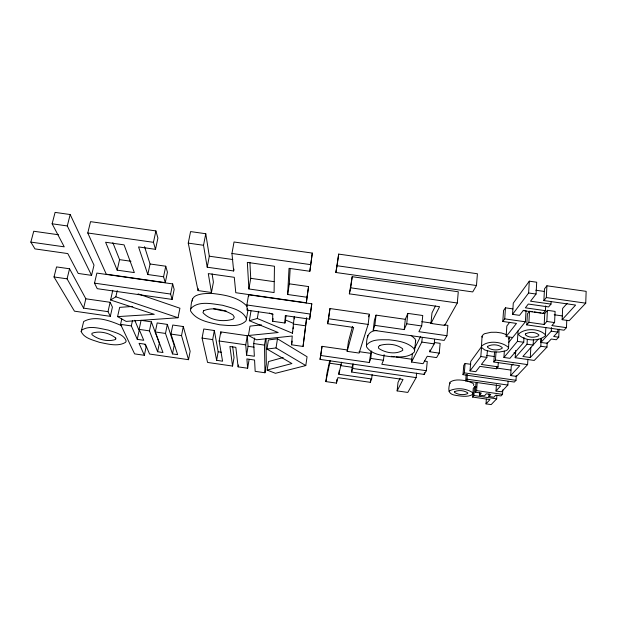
<?xml version="1.0" encoding="UTF-8"?>
<svg xmlns="http://www.w3.org/2000/svg" width="617" height="617" viewBox="0 0 617 617"><rect width="100%" height="100%" fill="white"/><g stroke="black" fill="none" stroke-linecap="round" stroke-linejoin="round"><path stroke-width="0.93" d="M272.652 321.264L272.729 313.837L247.201 310.174L246.846 304.968L248.605 294.772L311.786 303.803L309.649 319.128L285.301 315.634L284.931 323.03L272.652 321.264L273.084 318.573M247.024 306.31C238.501 297.032 224.827 294.918 212.88 293.53C207.181 293.345 201.235 293.345 195.928 295.666C190.414 298.327 191.463 305.724 190.499 310.814C196.345 320.74 209.633 322.591 219.991 324.827C228.498 325.398 239.458 327.511 246.083 320.786L248.019 309.927M192.404 301.042L192.473 298.99M585.741 303.171L586.15 291.347L546.917 285.787L544.487 288.872L543.885 300.564L575.615 305.076L562.149 319.691L569.167 320.693L585.741 303.171L546.323 297.571L543.885 300.564M376.864 330.473C366.968 330.835 366.467 338.748 366.513 346.8C371.773 354.914 383.142 355.562 391.872 356.865C399.322 356.888 408.793 357.937 414.354 351.975L415.681 340.553L414.986 338.802L411.061 335.378M367.678 337.175L367.747 335.44M532.378 311.662L529.517 311.253L527.404 313.906L526.764 324.881L564.038 330.203L566.468 327.666L566.776 320.277M541.094 338.579L540.893 342.427L547.21 343.33L551.266 339.026L556.295 339.751L558.74 337.214L559.102 329.116M562.149 319.691L562.642 308.415L567.116 303.387M558.74 337.214L553.665 336.489L557.814 332.1L557.938 329.37M540.893 342.427L551.259 331.159L551.436 327.519M566.468 327.666L551.86 325.583L554.583 322.575L555.099 311.415L547.402 310.32L544.757 313.428L544.194 324.488L528.885 322.305L526.764 324.881M544.194 324.488L546.847 321.472L547.402 310.32M515.627 350.417L515.18 357.706L534.237 360.444L546.978 347.124L547.21 342.366M545.675 305.924L545.436 310.69L525.36 307.829L528.291 304.05L548.598 306.934L550.996 304.104L551.128 301.412M546.323 297.571L546.917 285.787M545.436 335.725L545.42 334.776C539.073 328.329 525.198 327.889 518.681 333.936L518.758 334.892C525.19 341.124 538.741 341.702 545.436 335.725L545.837 327.65M211.461 292.512L208.284 273.609L234.283 277.318L235.787 292.713L306.364 302.8L306.981 297.255L287.645 294.494L289.034 268.318L309.842 271.279L312.295 253.086L234.036 241.995L231.953 253.464L233.658 270.971L207.212 267.207L203.525 245.281L205.769 233.735L190.576 231.583L188.254 243.113L198.034 290.584L211.461 292.512L213.405 282.146L212.094 273.84M538.255 339.203L522.869 356.472L530.273 357.536L540.808 346.237L541.194 338.625M533.443 339.389L533.134 345.096L527.034 344.217L515.18 357.706M550.996 304.104L530.512 301.189L536.057 294.047L536.705 282.224L529.309 281.175L513.267 303.163L512.557 314.354L519.522 315.349L523.224 310.582L543.13 313.413L545.436 310.69M287.645 294.494L289.311 283.828L290.175 268.48M530.273 357.536L530.836 347.433M512.557 314.354L528.622 292.99L529.309 281.175M527.034 344.217L527.304 339.466M528.885 322.305L529.517 311.253M513.089 364.022L511.277 366.058L510.675 375.568L516.452 376.401L527.604 364.616L527.905 359.217M504.351 351.112L503.927 357.467L509.912 358.323L523.733 342.273L524.01 337.507M508.686 342.427L525.383 321.804L526.031 310.76L523.224 310.359M503.927 357.467L517.408 341.371L518.049 330.882M470.81 364.315L465.087 363.49L463.76 365.349L463.005 374.658L514.323 382.054L515.997 380.303L516.282 375.606M505.894 334.422L501.683 333.018L496.307 332.255L491.009 332.293L484.738 333.658L483.335 334.422L482.039 336.257L481.445 347.379L484.761 349.97L491.456 351.767L499.33 352.06L505.608 350.849L507.074 350.132L508.531 348.374L509.094 337.144M496.43 384.707L495.999 391.016L501.49 391.81L507.86 385.062L508.099 381.368M512.65 337.514L506.133 336.581L506.827 326.015L509.696 322.251M489.073 393.854L488.888 396.5L493.808 397.209L495.721 395.165L501.019 395.929L502.516 394.363L502.809 389.898M486.358 399.083L486.011 403.857L491.171 404.605L496.67 398.829L496.909 395.312M506.133 336.581L516.483 323.416L502.809 321.465L503.549 310.513L505.47 307.829L512.943 308.893M502.809 321.465L504.729 318.858L505.47 307.829M510.675 375.568L519.745 365.719L493.839 361.994L495.466 359.996L496.029 351.921M470.015 370.886L480.828 356.518L481.576 346.615L470.763 361.439L470.015 370.886L475.761 371.719L479.903 366.375L496.392 368.75L496.515 366.999M496.392 368.75L498.004 366.845L498.305 362.434M493.839 361.994L494.526 352.184M498.004 366.845L481.399 364.454L486.882 357.39L487.345 351.081M488.888 396.5L490.754 394.448L486.296 393.8L484.468 395.859L479.548 395.15L479.748 392.505M306.58 318.657L303.055 346.453L291.571 344.803L292.234 336.01L256.533 339.79L248.427 335.501L250.016 326.123L261.5 324.889M251.003 310.945L249.345 320.724L257.32 318.48L292.443 333.226L294.232 316.829M479.548 395.15L481.337 393.083L475.267 392.211L475.946 383.334L476.833 382.247M475.267 392.211L476.602 390.623L477.211 382.594M294.278 318.858L294.425 316.968M486.011 403.857L489.991 399.577L472.607 397.063L473.278 388.34M472.607 397.063L473.895 395.536L474.566 386.766L476.463 387.036M476.478 285.524L477.411 273.755L338.687 254.104L335.856 272.483L472.715 291.926L476.478 285.524L337.083 265.742L335.856 272.483M463.005 374.658L464.323 372.861L465.087 363.49M495.999 391.016L500.665 385.933L465.688 380.89L466.205 374.488M465.688 380.89L467 379.17L467.37 374.565M457.305 303.001L458.277 291.772L352.199 276.694L349.345 293.839L439.582 306.703L430.967 323.447L444.71 325.414L457.305 303.001L350.741 287.823L349.345 293.839M449.083 391.594L449.323 390.908C456.372 387.337 466.599 388.294 472.992 392.913L472.884 394.317C468.018 397.379 461.663 396.191 456.272 395.443C447.981 394.41 447.819 390.152 450.086 382.124C454.829 378.83 461.331 380.072 466.714 380.812M446.955 335.71L418.904 331.691L421.704 325.961L422.753 315.511L407.845 313.382L405.307 319.313L376.069 315.133L374.411 320.146L373.208 330.249L444.178 340.43L446.955 335.71L447.88 325.398L444.155 324.866M412.387 353.564L411.516 362.032L423.069 363.698L427.249 356.256L436.574 357.598L439.242 353.132L440.137 343.337L434.476 342.528M439.242 353.132L429.771 351.775L434.206 343.87L434.63 339.311M347.641 350.016L322.028 346.33L320.046 359.387L424.188 374.419L426.362 370.717L427.249 361.477L424.419 361.068M430.967 323.447L431.985 312.881L435.44 305.993M429.771 351.775L429.941 349.993M424.188 374.419L424.365 372.591M411.516 362.032L421.812 342.088L422.259 337.538M400.148 378.152L398.027 382.363L397.109 390.893L407.783 392.435L416.159 377.619L416.606 373.115M373.208 330.249L374.851 325.375L404.212 329.586L406.734 323.825L407.845 313.382M404.212 329.586L405.307 319.313M309.842 271.279L312.295 253.086M289.311 283.828L308.562 286.573L306.364 302.8M426.362 370.717L381.792 364.292L383.45 360.259L384.09 354.659M303.055 346.453L306.634 317.686M329.748 360.536L327.002 373.131L325.861 381.584L336.458 383.118L337.9 377.643L370.308 382.324L370.616 379.733M370.308 382.324L371.635 378.977L372.144 374.604M320.046 359.387L320.755 355.492L369.305 362.495L371.002 351.621M369.305 362.495L370.778 358.438L371.665 350.98M374.851 325.375L376.069 315.133M368.133 324.419L369.382 314.176L329.972 308.539L327.642 323.717L353.649 327.45L347.155 351.343L359.102 353.063L368.133 324.419L328.56 318.75L327.642 323.717M309.649 319.128L311.786 303.803M397.109 390.893L403.024 379.47L351.659 372.043L352.662 364.084M351.659 372.043L353.333 363.991M347.155 351.343L348.366 341.941L352.5 326.462M336.458 383.118L336.951 379.355M371.635 378.977L338.802 374.234L339.257 370.74M350.741 287.823L352.199 276.694M338.802 374.234L341.617 362.179M325.861 381.584L330.265 360.544M328.56 318.75L329.972 308.539M337.083 265.742L338.687 254.104M320.755 355.492L322.028 346.33M267.138 370.077L275.444 373.308L305.793 365.557L307.065 356.742L277.465 338.787L268.418 339.952L266.96 349.045L291.903 363.552L267.138 370.077L268.495 361.577L283.149 357.536M306.981 297.255L308.562 286.573M292.443 333.226L292.713 331.476M293.114 328.846L293.376 327.087M291.571 344.803L292.134 341.07M284.931 323.03L286.049 315.842M305.793 365.557L276.023 347.949L277.465 338.787M254.597 338.047L253.68 343.553L254.358 356.256L246.576 355.13L248.065 346.314L247.286 335.725L220.786 331.907L219.143 340.993L222.567 361.184L216.629 360.32L218.163 351.79L214.346 330.519L203.787 329L202.083 338.085L207.567 362.441L232.57 366.066L229.917 346.492L235.848 347.348L238.108 366.86L247.641 368.241L246.885 358.924L254.566 360.035L255.168 371.349L264.963 372.761L266.313 364.354L266.02 338.772M264.963 372.761L264.492 345.119L265.541 338.687M247.641 368.241L249.052 359.788M257.32 318.48L258.515 311.3M238.108 366.86L238.432 364.986M246.576 355.13L245.743 344.826L247.286 335.725M248.898 288.957L247.332 262.395L274.449 266.251L274.095 292.558L248.898 288.957L250.726 278.329L249.893 262.356M247.201 310.174L247.517 308.346M232.57 366.066L234.044 357.613L232.655 346.654M233.658 270.971L233.99 269.135M216.629 360.32L212.68 339.612L214.346 330.519M121.788 318.927L120.577 324.372L134.614 353.888L144.347 355.299L139.049 343.337L145.435 344.263L149.576 354.05L188.532 359.688L190.144 351.274L183.295 326.547L172.775 325.036L170.963 334.082L177.634 354.652L172.49 353.903L165.495 333.442L167.33 324.403L157.181 322.946L155.307 331.977L162.988 352.531L157.62 351.752L149.445 330.866L151.342 321.835L141.069 320.354L139.141 329.385L143.746 340.283L137.275 339.342L131.321 325.923L132.508 320.47M207.212 267.207L209.31 256.202L205.769 233.735M198.034 290.584L198.396 288.702M415.349 342.273L415.681 340.553M188.532 359.688L181.521 335.602L183.295 326.547M172.49 353.903L174.179 345.404L167.33 324.403M132.786 306.441L119.659 307.351L117.585 316.621L126.115 321.395L178.028 317.747L179.925 308.222L138.069 293.885M172.135 299.415L170.593 294.047L172.66 283.913L96.884 273.084L94.509 283.149L97.239 288.679L172.135 299.415L174.164 289.419L172.66 283.913M157.62 351.752L159.363 343.26L151.342 321.835M165.279 282.632L163.559 276.771L147.802 274.519L138.547 246.923L155.507 249.337L157.906 238.116L155.9 230.92L90.537 221.657L87.776 232.987L106.286 274.195L165.279 282.632L167.438 272.22L165.757 266.22L150.07 263.983L144.532 246.661M163.559 276.771L165.757 266.22M144.347 355.299L146.098 346.97L144.98 344.34M137.275 339.342L139.141 330.604L134.761 320.277M155.507 249.337L153.44 242.319L155.9 230.92M147.802 274.519L150.07 263.983M110.32 316.336L112.417 307.089L110.135 302.291L85.84 298.798L69.559 268.781L56.556 266.922L54.011 276.964L74.456 311.169L110.32 316.336L107.998 311.654L110.135 302.291M117.585 316.621L154.25 314.331L110.566 300.009L115.834 296.823L117.245 290.592M117.176 270.146L105.607 242.242L124.071 244.872L134.344 272.598L117.176 270.146L119.575 259.634L112.842 242.674M110.566 300.009L112.78 290.314M81.189 331.614L81.591 330.272C89.318 324.951 99.877 328.568 108.361 330.11C114.569 332.486 123.786 334.013 126.192 341.062L125.575 342.335C117.77 347.039 107.805 343.924 99.46 342.335C93.059 339.998 84.267 338.425 81.189 331.614L83.657 321.542C95.234 315.032 110.374 320.84 121.75 325.722M107.998 311.654L83.611 308.145L85.84 298.798M30.85 242.088L34.961 248.898L67.777 253.579L78.212 273.447L91.571 275.359L94.008 265.102L70.184 214.531L55.09 212.395L52.129 223.794L64.237 246.839L30.85 242.088L33.742 231.244L58.43 234.753M83.611 308.145L67.068 278.83L69.559 268.781M91.571 275.359L67.292 225.945L70.184 214.531M368.55 316.853L369.105 315.071M481.268 346.438C487.785 340.029 501.852 341.371 508.431 347.425L508.531 348.374M473.563 385.517L473.864 384.815L473.038 383.334L467.408 380.99M508.724 339.065L509.187 338.116M414.208 349.199L420.655 336.35M366.575 345.111C371.588 338.687 381.591 339.859 388.934 339.79C397.703 340.777 407.498 341.988 413.984 348.597L414.686 350.309M190.56 308.816C198.335 300.224 212.41 303.98 222.552 305.253C231.013 307.844 242.72 309.757 246.492 318.85M473.709 387.815L474.566 386.766M266.96 349.045L276.023 347.949M248.427 335.501L278.167 332.524L249.345 320.724M226.13 310.976L221.156 310.598L213.521 308.716M535.811 290.229L544.148 291.417M52.129 223.794L67.292 225.945M188.254 243.113L203.525 245.281M528.622 292.99L536.057 294.047M87.776 232.987L153.44 242.319M231.953 253.464L310.575 264.631M209.31 256.202L232.825 259.541M534.283 311.932L540.947 312.881M542.852 313.151L544.757 313.428M554.205 314.77L562.388 315.935M119.575 259.634L130.966 261.261M250.726 278.329L273.963 281.645M546.847 321.472L554.583 322.575M504.729 318.858L525.383 321.804M551.259 331.159L557.814 332.1M421.812 321.673L432.054 323.138M406.734 323.825L421.704 325.961M517.408 341.371L523.733 342.273M540.808 346.237L546.978 347.124M54.011 276.964L67.068 278.83M94.509 283.149L170.593 294.047M246.846 304.968L310.297 314.053M514.038 352.693L515.928 352.963M421.812 342.088L434.206 343.87M293.137 324.025L305.446 325.791M486.72 355.431L494.07 356.487M480.828 356.518L486.882 357.39M495.466 359.996L527.604 364.616M496.546 368.017L510.845 370.077M359.025 351.651L370.401 353.294M391.348 356.31L394.186 356.719M396.075 356.988L412.133 359.302M370.778 358.438L383.45 360.259M464.323 372.861L515.997 380.303M120.577 324.372L131.321 325.923M253.68 343.553L264.492 345.119M202.083 338.085L212.68 339.612M139.141 329.385L149.445 330.866M170.963 334.082L181.521 335.602M219.143 340.993L245.743 344.826M155.307 331.977L165.495 333.442M248.065 346.314L254.096 347.178M467 379.17L507.86 385.062M329.902 363.236L341.263 364.878M340.877 365.642L353.032 367.4M352.77 368.465L416.159 377.619M218.163 351.79L221.549 352.276M476.602 390.623L502.516 394.363M473.895 395.536L496.67 398.829M115.834 296.823L178.028 317.747M269.452 313.097L272.945 314.593M285.177 319.837L293.036 323.208M449.839 382.833L450.086 383.573M482.039 336.257L482.209 337.229M220.786 331.907L221.087 333.797M248.605 294.772L248.713 296.553M454.552 391.679L454.536 392.412C458.246 394.826 463.683 395.389 467.74 393.584L467.779 392.852C464.092 390.399 458.585 389.805 454.552 391.679M115.788 338.101L115.672 339.458C107.96 342.127 98.234 339.682 91.941 334.661L91.941 333.28C99.63 330.465 109.564 332.964 115.788 338.101M487.661 346.368L487.553 347.302C491.387 350.425 497.742 350.749 502.045 348.435L502.199 347.502C498.397 344.325 491.95 344.001 487.661 346.368M525.522 333.897L525.306 334.8C528.723 337.854 534.723 337.915 538.649 335.779L538.903 334.877C535.533 331.73 529.425 331.699 525.522 333.897M203.679 310.706L202.954 312.649C209.973 320.624 223.547 322.336 233.357 319.028L234.29 317.146L232.887 314.901C224.519 309.626 213.081 306.772 203.679 310.706M379.841 345.443L378.383 346.808L378.722 348.412C385.34 352.909 395.852 354.79 402.785 350.317L402.569 348.705C396.322 343.877 387.26 343.307 379.841 345.443"/></g></svg>
